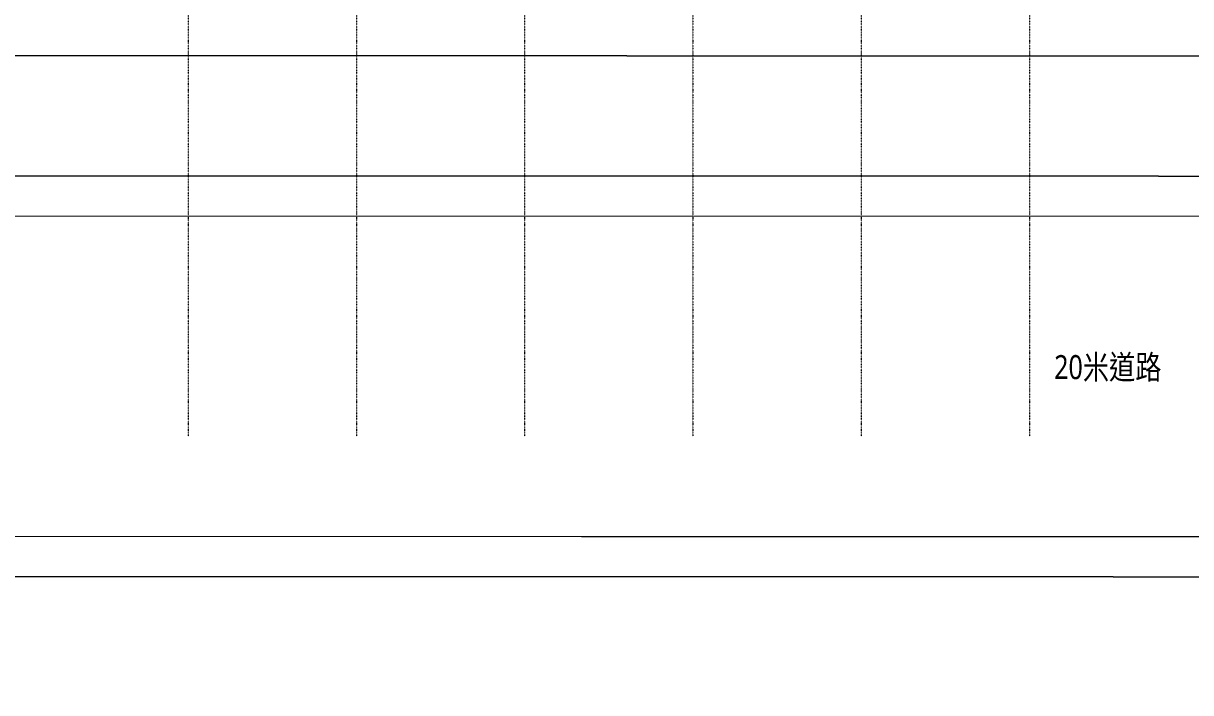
# Model space of a CAD drawing. Extents: x -76427 to 292734, y -42117 to 131250.
# Drawn here: x 68575 to 126850, y -41805 to -8396 of the extents above; entities that cross this region are included whole.
import ezdxf
from ezdxf.xclip import XClip

# ---------------------------------------------------------------- set-up
doc = ezdxf.new("R2010")
doc.units = 0
doc.header["$LTSCALE"] = 10
doc.header["$XCLIPFRAME"] = 2
for name, pattern in [('H12PL1$0$CENTERK4', [0.3582, 0.3333, -0.0083, 0.0083, -0.0083]), ('H12PL1$0$JJP_三點線', [0.9, 0.3, -0.15, 0, -0.15, 0, -0.15, 0, -0.15]), ('TPH12-SEC-@E$0$CENTERK5', [6.916, 6.667, -0.083, 0.083, -0.083])]:
    doc.linetypes.add(name, pattern=pattern)
for name, color, linetype in [('H12PL1$0$L10_14_DOURO', 252, 'Continuous'), ('H12PL1$0$L10_14_SIKICHI', 252, 'Continuous'), ('H12PL1$0$S-GRID', 252, 'Continuous'), ('TPH12-SEC-@E$0$H-SIN', 252, 'TPH12-SEC-@E$0$CENTERK5'), ('TPH12-SEC-@E$0$KABE1', 252, 'Continuous'), ('TPH12-SEC-@E$0$KABE3', 252, 'Continuous'), ('TPH12-SEC-@E$0$SIAGE1', 252, 'Continuous')]:
    doc.layers.add(name, color=color, linetype=linetype)
doc.styles.add('H12PL1$0$Standard', font='', dxfattribs={"width": 0.8})
doc.styles.get('H12PL1$0$Standard').set_extended_font_data('Microsoft JhengHei')

# ---------------------------------------------------------------- blocks, each defined once
blk = doc.blocks.new('H12PL1')
at = {"layer": 'H12PL1$0$L10_14_DOURO', "lineweight": 0}
for p, q in [((263350.86, -18066.2), (-720.36, -18001.66)), ((96439.32, -34025.4), (10639.33, -34004.43)), ((182239.32, -34046.38), (96439.32, -34025.4))]:
    blk.add_line(p, q, dxfattribs=at)
at = {"layer": 'H12PL1$0$L10_14_SIKICHI', "linetype": 'H12PL1$0$CENTERK4', "lineweight": 0}
for p, q in [((263352.82, -10066.2), (-23200, -9996.16)), ((263351.35, -16066.2), (-23200, -15996.16)), ((263351.35, -16066.2), (-14000, -15998.41)), ((96438.83, -36025.4), (10638.84, -36004.43)), ((182238.83, -36046.38), (96438.83, -36025.4))]:
    blk.add_line(p, q, dxfattribs=at)
at = {"layer": 'H12PL1$0$S-GRID', "linetype": 'H12PL1$0$JJP_三點線', "lineweight": 0}
for p, q in [((76800, 128250), (76800, -28000)), ((85200, 128250), (85200, -28000)), ((93600, 128250), (93600, -28000)), ((102000, 128250), (102000, -28000)), ((110400, 128250), (110400, -28000)), ((118800, 128250), (118800, -28000)), ((76800, -28000), (76800, -29000)), ((85200, -28000), (85200, -29000)), ((93600, -28000), (93600, -29000)), ((102000, -28000), (102000, -29000)), ((110400, -28000), (110400, -29000)), ((118800, -28000), (118800, -29000))]:
    blk.add_line(p, q, dxfattribs=at)
at = {"layer": 'H12PL1$0$L10_14_DOURO', "linetype": 'Continuous', "lineweight": 0, "insert": (120035.94, -25623.63), "char_height": 1200, "attachment_point": 4, "style": 'H12PL1$0$Standard'}
blk.add_mtext('\\A1;20米道路', dxfattribs=at)
blk = doc.blocks.new('TPH12-SEC-@E')
at = {"layer": 'TPH12-SEC-@E$0$H-SIN'}
for p, q in [((274800, 385950), (45200, 385950)), ((298929.6, 383500), (18729.6, 383500))]:
    blk.add_line(p, q, dxfattribs=at)
at = {"layer": 'TPH12-SEC-@E$0$KABE1'}
blk.add_line((46900, 380750), (123100, 380750), dxfattribs=at)
at = {"layer": 'TPH12-SEC-@E$0$KABE3'}
blk.add_line((47650, 383100), (122500, 383100), dxfattribs=at)
at = {"layer": 'TPH12-SEC-@E$0$SIAGE1'}
blk.add_line((122500, 383200), (47650, 383200), dxfattribs=at)

msp = doc.modelspace()

# ---------------------------------------------------------------- block references
msp.add_blockref('H12PL1', (0, 0))

# ---------------------------------------------------------------- next in the draw order: block references
ref = msp.add_blockref('TPH12-SEC-@E', (-29200, -422555))
XClip(ref).set_block_clipping_path([(33964.7926547826, 380750.0000000001), (50300, 392150)])

doc.saveas('drawing.dxf')
